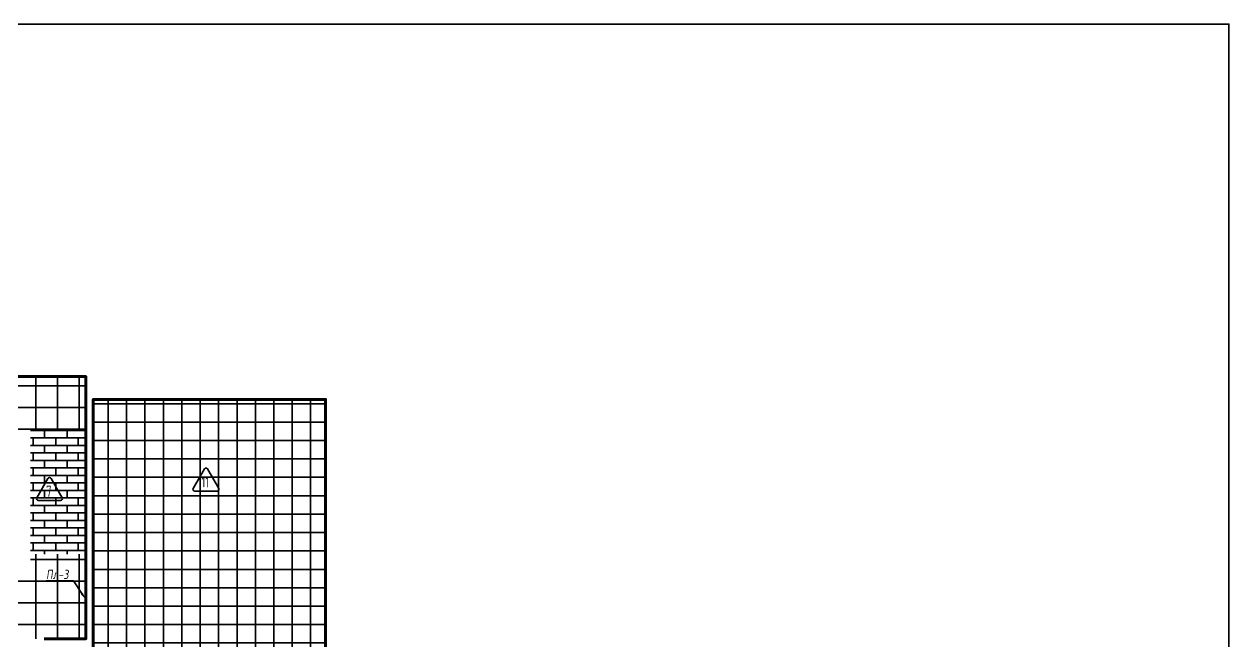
# Model space of a CAD drawing. Header units: millimetres. Extents: x -510890 to 418982, y -118257 to 141350.
# Drawn here: x 114875 to 147499, y -51166 to -34460 of the extents above; entities that cross this region are included whole.
import ezdxf
from ezdxf import colors
from ezdxf.entities.mleader import LeaderData, LeaderLine
from ezdxf.enums import TextEntityAlignment as Align
from ezdxf.math import Vec2, Vec3

# ---------------------------------------------------------------- set-up
doc = ezdxf.new("R2010")
doc.units = ezdxf.units.MM
doc.layers.add('АР_Площадь контур', color=220, linetype='Continuous', lineweight=35, plot=False)
doc.styles.add('ISOCPEUR', font='isocpeur.ttf', dxfattribs={"height": 800})
doc.styles.add('Архитект', font='isocpeur.ttf', dxfattribs={"width": 0.8, "oblique": 8})
pattern_1 = [(90, (2999.9, -126491.3), (-587.375, 0), []), (180, (2999.9, -126491.3), (-6e-14, -587.375), [])]

msp = doc.modelspace()

# ---------------------------------------------------------------- hatches: boundary and pattern name
at = {"layer": 'АР_Площадь контур', "true_color": 0x000000}
h = msp.add_hatch(dxfattribs=at)
h.set_pattern_fill('ANSI37', color=18, scale=185, angle=45)
h.set_pattern_definition(pattern_1)
h.paths.add_polyline_path([(114239.8, -45454.7), (116547.4, -45454.7), (116547.4, -44005.6), (112737.4, -44005.6), (112737.4, -45754.8), (114239.8, -45754.7)])
at = {"layer": 'АР_Площадь контур', "true_color": 0x000000, "transparency": 33554687}
h = msp.add_hatch(dxfattribs=at)
h.set_pattern_fill('ANSI37', color=18, scale=157, angle=45, style=0)
h.set_pattern_definition([(90, (2999.9, -126491.3), (-498.475, 0), []), (180, (2999.9, -126491.3), (-6e-14, -498.475), [])])
h.paths.add_polyline_path([(123037.4, -53280.6), (116747.4, -53280.6), (116747.4, -52925.6), (116547.4, -52925.6), (116547.4, -51425.6), (116747.4, -51425.6), (116747.4, -48177.6), (116747.4, -44625.2), (123037.4, -44625.2)])
at = {"layer": 'АР_Площадь контур', "true_color": 0xffffff}
h = msp.add_hatch(dxfattribs=at)
h.set_pattern_fill('AR-BRSTD', scale=3)
h.set_pattern_definition([(0, (209610.45, -28798.6), (0, 203.2254), []), (90, (209610.45, -28798.6), (-304.8, 203.2254), [203.2254, -203.2254])])
h.paths.add_polyline_path([(115050.1, -45454.7), (116547.4, -45454.7), (116547.4, -48814.8), (115050.1, -48814.8)])
at = {"layer": 'АР_Площадь контур', "true_color": 0x000000}
h = msp.add_hatch(dxfattribs=at)
h.set_pattern_fill('ANSI37', color=18, scale=185, angle=45)
h.set_pattern_definition(pattern_1)
h.paths.add_polyline_path([(115050, -49114.8), (112737.4, -49114.8), (112737.4, -51105.6), (116547.4, -51105.6), (116547.4, -48814.8), (115050.1, -48814.8)])

# ---------------------------------------------------------------- linework, layer by layer
at = {"layer": 'АР_Площадь контур', "ltscale": 40}
msp.add_lwpolyline([(147499.4, -118257.2), (61972.3, -118257.2), (61972.3, -34460), (147499.4, -34460)], close=True, dxfattribs=at)
at = {"layer": 'АР_Площадь контур', "lineweight": 60}
for points in [[(113717.4, -51105.6), (112737.4, -51105.6), (112737.4, -44005.6), (116547.4, -44005.6), (116547.3, -51105.6), (115417.4, -51105.6)], [(116747.4, -51425.6), (116747.4, -44625.2), (123037.4, -44625.2), (123037.4, -53280.6), (116747.4, -53280.6), (116747.4, -52926.7)]]:
    msp.add_lwpolyline(points, dxfattribs=at)
at = {"layer": 'АР_Площадь контур', "linetype": 'Continuous'}
for points in [[(119496.4, -47108.9), (120102.6, -47108.9, 0.5773495), (120145.9, -47033.9), (119842.8, -46508.9, 0.5773541), (119756.2, -46508.9), (119453.1, -47033.9, 0.5773491), (119496.4, -47108.9, 0.0000017)], [(115258.8, -47363.2), (115865, -47363.2, 0.5773495), (115908.3, -47288.2), (115605.2, -46763.2, 0.5773541), (115518.6, -46763.2), (115215.5, -47288.2, 0.5773491), (115258.8, -47363.2, 0.0000017)]]:
    msp.add_lwpolyline(points, format="xyb", dxfattribs=at)

# ---------------------------------------------------------------- texts
at = {"layer": 'АР_Площадь контур', "linetype": 'Continuous', "style": 'ISOCPEUR', "width": 0.7}
for s, p in [('7', (115545.3, -47261.5)), ('11', (119782.9, -47007.2))]:
    msp.add_text(s, height=300, dxfattribs=at).set_placement(p, align=Align.CENTER)

# ---------------------------------------------------------------- leaders
at = {"layer": 'АР_Площадь контур'}
ml = msp.add_multileader_mtext('Standard', dxfattribs=at)
ml.set_content('Пл-3', color=256, style='Архитект')
ml.set_leader_properties(color=256, linetype='ByLayer', lineweight=-1)
ml.build(insert=Vec2(0, 0))
ml.multileader.update_dxf_attribs({"text_left_attachment_type": 6, "text_right_attachment_type": 6, "dogleg_length": 25, "arrow_head_size": 200})
ctx = ml.context
ctx.base_point, ctx.char_height, ctx.arrow_head_size, ctx.landing_gap_size, ctx.plane_origin = Vec3(115373.2, -49539.9), 250, 200, 100, Vec3(101646.8, -49522.5)
ctx.left_attachment, ctx.right_attachment = 6, 6
notes = []
notes.append((ctx, [(0, (1, 1, 0), (116208.4, -49539.9), (-1, 0), 25, [(1, [(116547.3, -50044)], 0, [])])]))
ctx.mtext.insert, ctx.mtext.width, ctx.mtext.defined_height, ctx.mtext.line_spacing_style, ctx.mtext.flow_direction = Vec3(115473.2, -49239.9), 3549.472, 1007.6, 2, 5
for ctx, leaders in notes:
    for number, flags, end, landing, length, lines in leaders:
        leader = LeaderData()
        leader.index, (leader.has_last_leader_line, leader.has_dogleg_vector, leader.attachment_direction) = number, flags
        leader.last_leader_point, leader.dogleg_vector, leader.dogleg_length = Vec3(end), Vec3(landing), length
        for number, points, colour, breaks in lines:
            line = LeaderLine()
            line.index, line.vertices, line.color, line.breaks = number, Vec3.list(points), colors.encode_raw_color(colour), breaks
            leader.lines.append(line)
        ctx.leaders.append(leader)

doc.saveas('drawing.dxf')
